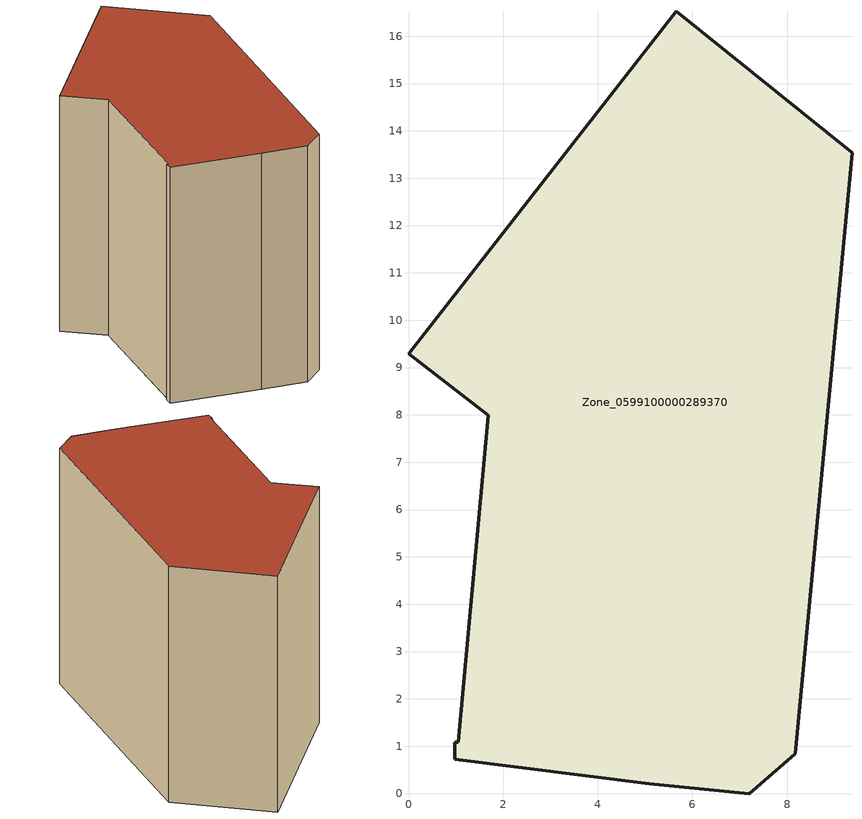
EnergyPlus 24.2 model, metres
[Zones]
Zone_0599100000289370
 floor ground (C_G): 8.17,0.84 7.2,0 5.09,0.21 0.98,0.73 0.98,1.08 1.05,1.08 1.68,7.99 0,9.29 5.66,16.52 9.37,13.54 z0
 wall outside (C_F): 1.68,7.99 1.05,1.08 0.98,1.08 0.98,0.73 5.09,0.21 7.2,0 8.17,0.84 9.37,13.54 5.66,16.52 0,9.29 1.68,7.99 z0:11.13
 roof outside (C_R): 9.37,13.54 5.66,16.52 0,9.29 1.68,7.99 1.05,1.08 0.98,1.08 0.98,0.73 5.09,0.21 7.2,0 8.17,0.84 z11.13
[BUILDING]
Pand.0599100000289370: North Axis=0; Terrain=City; Loads Convergence Tolerance Value=0.04; Temperature Convergence Tolerance Value=0.4; Solar Distribution=FullExterior; Maximum Number of Warmup Days=25; Minimum Number of Warmup Days=1
[Site:Location]
Rotterdam.The.Hague.AP_ZH_NLD Design_Conditions: Latitude=51.96; Longitude=4.45; Time Zone=1; Elevation=-4.5
[SITE:GROUNDTEMPERATURE:BUILDINGSURFACE]
18, 18, 18, 18, 18, 18, 18, 18, 18, 18, 18, 18
[MATERIAL] Thermal Absorptance=0.9; Solar Absorptance=0.7; Visible Absorptance=0.7
Name | Roughness | Thickness | Conductivity | Density | Specific Heat
G.TC.1946 | MediumSmooth | 0.15 | 1 | 540 | 1210
F.TC.1946 | Rough | 0.3 | 0.857143 | 1920 | 840
R.TC.1946 | MediumRough | 0.2 | 0.909091 | 1500 | 1000
[CONSTRUCTION]
C_G: G.TC.1946
C_F: F.TC.1946
C_R: R.TC.1946
[ZONE]
Zone_0599100000289370: Type=1; Multiplier=1; Ceiling Height=Autocalculate; Volume=Autocalculate; Floor Area=autocalculate; Part of Total Floor Area=Yes
[ZONEINFILTRATION:DESIGNFLOWRATE]
Infil_Zone_0599100000289370: Zone or ZoneList or Space or SpaceList=Zone_0599100000289370; Schedule=AlwaysOn; Design Flow Rate Calculation Method=Flow/Area; Flow Rate per Floor Area=0.003; Constant Term Coefficient=1; Temperature Term Coefficient=0; Velocity Term Coefficient=0; Velocity Squared Term Coefficient=0
[HVACTEMPLATE:ZONE:IDEALLOADSAIRSYSTEM]
Zone_0599100000289370: Maximum Heating Supply Air Temperature=50; Minimum Cooling Supply Air Temperature=13; Maximum Heating Supply Air Humidity Ratio=0.0156; Minimum Cooling Supply Air Humidity Ratio=0.0077; Heating Limit=NoLimit; Cooling Limit=NoLimit; Dehumidification Control Type=ConstantSensibleHeatRatio; Cooling Sensible Heat Ratio=0.7; Dehumidification Setpoint=60; Humidification Control Type=None; Humidification Setpoint=30; Outdoor Air Method=None; Outdoor Air Flow Rate per Person=0.00944; Outdoor Air Flow Rate per Zone Floor Area=0; Outdoor Air Flow Rate per Zone=0; Demand Controlled Ventilation Type=None; Outdoor Air Economizer Type=NoEconomizer; Heat Recovery Type=None; Sensible Heat Recovery Effectiveness=0.7; Latent Heat Recovery Effectiveness=0.65
[ZONECONTROL:THERMOSTAT]
ThermostatControl_Zone_0599100000289370: Zone or ZoneList=Zone_0599100000289370; Control Type Schedule=DualSetpointControlType; Control 1=Thermostat_Zone_0599100000289370; Temperature Difference Between Cutout And Setpoint=0
[THERMOSTATSETPOINT:DUALSETPOINT]
Thermostat_Zone_0599100000289370: Heating Setpoint Temperature Schedule=HeatingSetpoint_Zone_0599100000289370; Cooling Setpoint Temperature Schedule=CoolingSetpoint_Zone_0599100000289370
[SCHEDULE:COMPACT]
HeatingSetpoint_Zone_0599100000289370: Through: 12/31, For: AllDays, Until: 24:00, 21
CoolingSetpoint_Zone_0599100000289370: Through: 12/31, For: AllDays, Until: 24:00, 24
DualSetpointControlType: Through: 12/31, For: AllDays, Until: 24:00, 4
AlwaysOn: Through: 12/31, For: AllDays, Until: 24:00, 1
